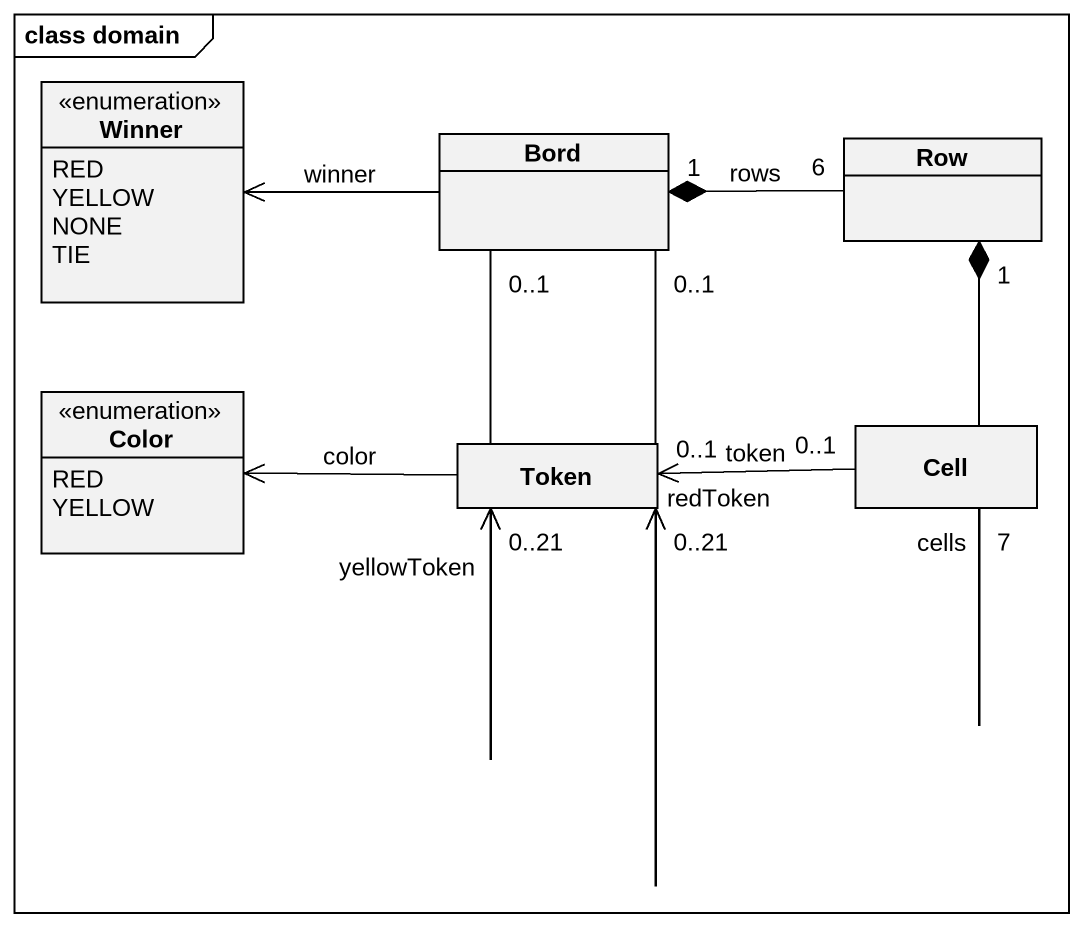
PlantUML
@startuml
mainframe class domain
hide circle
hide empty members
enum Winner {
  RED
  YELLOW
  NONE
  TIE
}
class Bord
class Row
enum Color {
  RED
  YELLOW
}
class Token
class Cell
Bord -left-> Winner : winner
Row "6" -left-* "1" Bord : rows
Token "0..21" <-up- "0..1" Bord : redToken
Token "0..21" <-up- "0..1" Bord : yellowToken
Token -left-> Color : color
Cell "7" -up-* "1" Row : cells
Cell "0..1" -left-> "0..1" Token : token
@enduml
